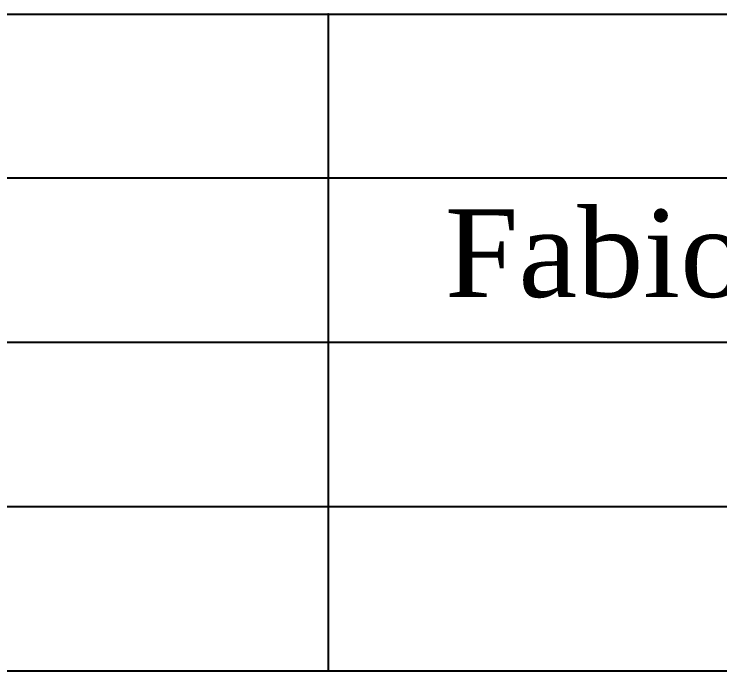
# Model space of a CAD drawing. Extents: x -5391 to -1191, y -1050 to 4890.
# Drawn here: x -4489.9 to -4087.2, y -950.1 to -575.1 of the extents above; entities that cross this region are included whole.
import ezdxf

# ---------------------------------------------------------------- set-up
doc = ezdxf.new("R2010")
doc.units = 0
doc.header["$LTSCALE"] = 70
doc.header["$MEASUREMENT"] = 0
doc.layers.add('FINA', color=7, linetype='CONTINUOUS')
doc.styles.add('FA', font='TIMES.TTF')

msp = doc.modelspace()

# ---------------------------------------------------------------- linework, layer by layer
at = {"layer": 'FINA'}
for p, q in [((-5034.732, -575.104), (-1290.732, -575.104)), ((-4310.665, -575.104), (-4310.665, -950.104)), ((-2354.466, -668.854), (-5034.732, -668.854)), ((-2354.466, -762.604), (-5034.732, -762.604)), ((-3006.532, -856.354), (-5034.732, -856.354)), ((-5034.732, -950.104), (-1290.732, -950.104))]:
    msp.add_line(p, q, dxfattribs=at)
msp.add_point((-4310.665, -575.104), dxfattribs=at)

# ---------------------------------------------------------------- texts
at = {"layer": 'FINA', "style": 'FA'}
msp.add_text('Fabio Aguiar', height=50, dxfattribs=at).set_placement((-4244.159, -736.598))

doc.saveas('drawing.dxf')
